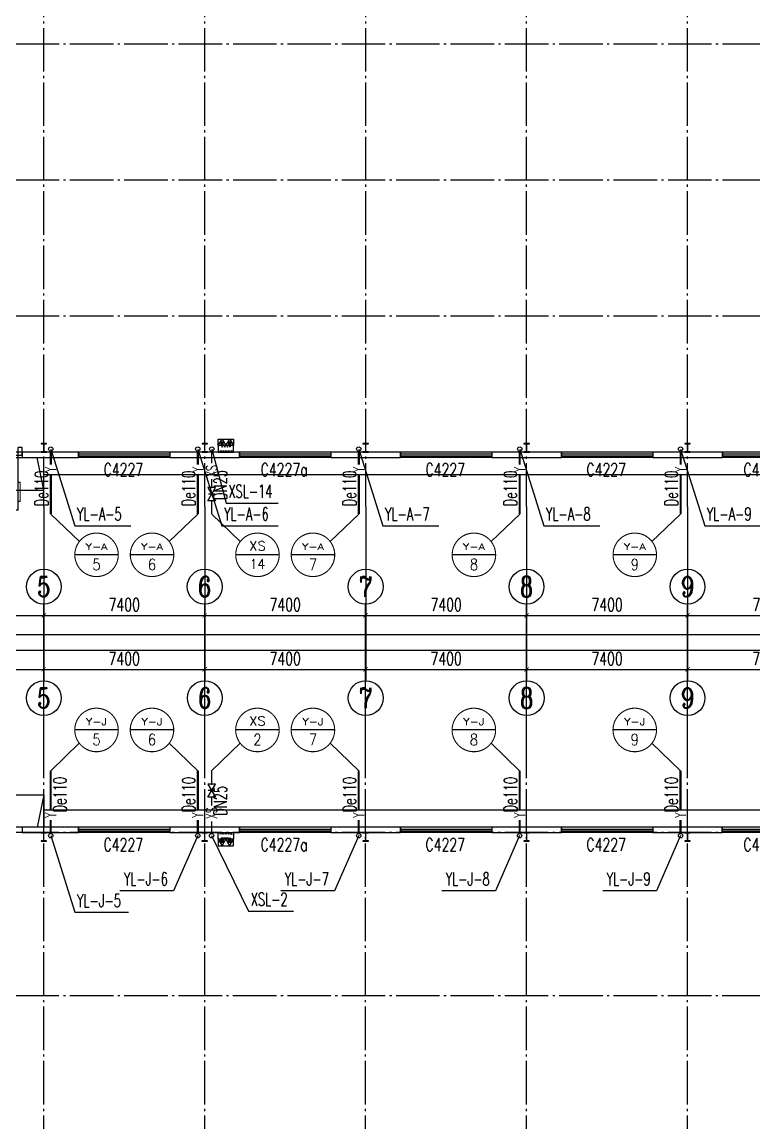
# Model space of a CAD drawing. Header units: millimetres. Extents: x 418304 to 847498, y 48187 to 111456.
# Drawn here: x 421500.7 to 421534.4, y 54495.9 to 54546.5 of the extents above; entities that cross this region are included whole.
import ezdxf
from ezdxf.enums import TextEntityAlignment as Align

# ---------------------------------------------------------------- set-up
doc = ezdxf.new("R2010")
doc.units = ezdxf.units.MM
doc.header["$LTSCALE"] = 1000
doc.linetypes.add('DOTE', pattern=[2.42, 2, -0.2, 0.02, -0.2])
for name, color, linetype in [('AXIS', 3, 'Continuous'), ('AXIS_TEXT', 7, 'Continuous'), ('COLUMN', 2, 'Continuous'), ('DIM_消防', 3, 'Continuous'), ('DIM_雨水', 3, 'Continuous'), ('DOTE', 8, 'DOTE'), ('EQUIP_消防', 7, 'Continuous'), ('PIPE-消防', 1, 'Continuous'), ('PIPE-雨水', 4, 'Continuous'), ('TEXT_消防', 7, 'Continuous'), ('TEXT_雨水', 7, 'Continuous'), ('TWT_TEXT', 7, 'Continuous'), ('VALVE_消防', 7, 'Continuous'), ('VPIPE-消防', 1, 'Continuous'), ('VPIPE-雨水', 4, 'Continuous'), ('WALL-PARAPET', 6, 'Continuous'), ('WINDOW', 4, 'Continuous'), ('WINDOW_TEXT', 7, 'Continuous')]:
    doc.layers.add(name, color=color, linetype=linetype)
doc.styles.add('_TCH_AXIS', font='COMPLEX', dxfattribs={"bigfont": 'GBCBIG'})
doc.styles.add('_TCH_DIM_T3', font='SIMPLEX', dxfattribs={"width": 0.705882, "bigfont": 'GBCBIG'})
doc.styles.add('_TCH_WINDOW', font='SIMPLEX', dxfattribs={"height": 3.5, "bigfont": 'GBCBIG'})
doc.styles.add('_TWT_CIRCLE', font='COMPLEX', dxfattribs={"width": 1.1, "height": 3, "bigfont": 'HZTXT'})
doc.styles.add('_TWT_PIPEDN', font='SIMPLEX', dxfattribs={"width": 0.8, "height": 3, "bigfont": 'HZTXT'})
doc.styles.add('_TWT_PIPETEXT', font='SIMPLEX', dxfattribs={"width": 0.8, "height": 3.5, "bigfont": 'HZTXT'})
doc.styles.add('_TWT_SERIAL', font='COMPLEX', dxfattribs={"width": 0.8, "height": 3, "bigfont": 'HZTXT'})
doc.styles.add('COMPLEX', font='COMPLEX')
doc.dimstyles.new('_TCH_ARCH&&200', dxfattribs={"dimtxt": 595, "dimasz": 200, "dimexe": 500, "dimexo": 600, "dimgap": 200, "dimtad": 1, "dimdec": 0, "dimzin": 0, "dimdsep": 46, "dimtxsty": '_TCH_DIM_T3', "dimblk": 'ARCHTICK', "dimcen": 0.09, "dimclrt": 7, "dimazin": 2, "dimtfac": 1, "dimtdec": 0, "dimtix": 1, "dimtmove": 2, "dimatfit": 3, "dimfxl": 0, "dimtolj": 1, "dimtzin": 0, "dimarcsym": 0})

# ---------------------------------------------------------------- blocks, each defined once
blk = doc.blocks.new('A$C797E1D2B')
at = {"layer": 'COLUMN'}
h = blk.add_hatch(color=256, dxfattribs=at)
h.paths.add_polyline_path([(125, 400), (250, 400), (250, 388), (130, 388), (130, 200), (125, 200)])
h.paths.add_polyline_path([(0, 400), (125, 400), (125, 200), (120, 200), (120, 388), (0, 388)])
h.paths.add_polyline_path([(0, 12), (120, 12), (120, 200), (125, 200), (125, 0), (0, 0)])
h.paths.add_polyline_path([(125, 200), (130, 200), (130, 12), (250, 12), (250, 0), (125, 0)])
blk.add_lwpolyline([(250, 0), (250, 12), (130, 12), (130, 388), (250, 388), (250, 400), (0, 400), (0, 388), (120, 388), (120, 12), (0, 12), (0, 0)], close=True, dxfattribs=at)
blk = doc.blocks.new('消防软管卷盘')
blk.add_lwpolyline([(4963954, 151899), (4963954, 150312), (4964641, 150312), (4964641, 151899)], close=True)
for points, const_width in [([(4964134, 151704), (4964482, 151704)], 1), ([(4964134, 151566), (4964482, 151566)], 1), ([(4964134, 151428), (4964482, 151428)], 1), ([(4964134, 151290), (4964482, 151290)], 1), ([(4964134, 151152), (4964482, 151152)], 1), ([(4964134, 151014), (4964482, 151014)], 0.1), ([(4964134, 150876), (4964482, 150876)], 1), ([(4964134, 150738), (4964482, 150738)], 1), ([(4964150, 150600), (4964499, 150600)], 1), ([(4964150, 150462), (4964499, 150462)], 1)]:
    blk.add_lwpolyline(points, dxfattribs=dict(const_width=const_width))
for centre, start, end in [((4964134, 151636), 90, 270), ((4964482, 151498), 270, 90), ((4964134, 151360), 90, 270), ((4964134, 151084), 90, 270), ((4964134, 150808), 90, 270), ((4964150, 150532), 90, 270), ((4964482, 151222), 270, 90), ((4964482, 150946), 270, 90), ((4964499, 150670), 270, 90)]:
    blk.add_arc(centre, 69, start, end)
blk = doc.blocks.new('$TwtSys$00000546')
h = blk.add_hatch()
h.set_pattern_fill('ANSI31', color=256, scale=200, style=0)
h.set_pattern_definition([(45, (-38543.802, -6670.83), (-17.67767, 17.67767), [])])
h.paths.add_polyline_path([(-65, 174), (65, 174), (65, 44), (-65, 44)])
for points in [[(0, 344), (-198, 0), (198, 0)], [(-65, 174), (65, 174), (65, 44), (-65, 44)]]:
    blk.add_lwpolyline(points, close=True)
blk = doc.blocks.new('92623')
blk.add_lwpolyline([(8910066, 83014), (8909273, 83014), (8909273, 82670), (8910066, 82670)], close=True)
at = {"xscale": -0.5, "yscale": 0.5, "zscale": 0.5, "rotation": 89.99999999998747}
blk.add_blockref('消防软管卷盘', (8985223, 2565334), dxfattribs=at)
at = {"layer": 'EQUIP_消防', "color": 8, "rotation": 180}
for p in [(8909471, 83014), (8909868, 83014)]:
    blk.add_blockref('$TwtSys$00000546', p, dxfattribs=at)
blk = doc.blocks.new('$TCHSYS$WIN2D')
for p, q in [((-0.5, 0.5), (0.5, 0.5)), ((-0.5, 0.5), (-0.5, -0.5)), ((0.5, 0.5), (0.5, -0.5)), ((0.5, 0.167), (-0.5, 0.167)), ((0.5, -0.167), (-0.5, -0.167)), ((-0.5, -0.5), (0.5, -0.5))]:
    blk.add_line(p, q)
blk = doc.blocks.new('_AXISO')
blk.add_circle((0, 0), 0.5)
at = {"layer": 'AXIS_TEXT', "style": 'COMPLEX', "width": 1.041667}
blk.add_attdef('A', text='', height=0.56, dxfattribs=at).set_placement((-0.25, -0.28), (0.25, -0.28), align=Align.FIT)
blk = doc.blocks.new('_ArchTick')
at = {"color": 0, "linetype": 'ByBlock', "const_width": 0.15}
blk.add_lwpolyline([(-0.5, -0.5), (0.5, 0.5)], dxfattribs=at)
blk = doc.blocks.new('*D143')
at = {"layer": 'AXIS', "color": 0, "lineweight": -2}
for p, q in [((436704, 134805), (436704, 141305)), ((599984, 134805), (599984, 141305)), ((436704, 140805), (599984, 140805))]:
    blk.add_line(p, q, dxfattribs=at)
at = {"layer": 'Defpoints', "color": 0}
for p in [(599984, 140805), (436704, 134205), (599984, 134205)]:
    blk.add_point(p, dxfattribs=at)
at = {"layer": 'AXIS', "color": 0, "lineweight": -2, "xscale": 200, "yscale": 200, "zscale": 200, "rotation": 180}
blk.add_blockref('_ArchTick', (436704, 140805), dxfattribs=at)
at = {"layer": 'AXIS', "color": 0, "lineweight": -2, "xscale": 200, "yscale": 200, "zscale": 200}
blk.add_blockref('_ArchTick', (599984, 140805), dxfattribs=at)
at = {"layer": 'AXIS', "color": 7, "insert": (518344, 141303), "char_height": 595, "attachment_point": 5, "style": '_TCH_DIM_T3'}
blk.add_mtext('\\A1;163280', dxfattribs=at)
blk = doc.blocks.new('*D148')
at = {"layer": 'AXIS', "color": 0, "lineweight": -2}
for p, q in [((459144, 134805), (459144, 139705)), ((466544, 134805), (466544, 139705)), ((459144, 139205), (466544, 139205))]:
    blk.add_line(p, q, dxfattribs=at)
at = {"layer": 'Defpoints', "color": 0}
for p in [(466544, 139205), (459144, 134205), (466544, 134205)]:
    blk.add_point(p, dxfattribs=at)
at = {"layer": 'AXIS', "color": 0, "lineweight": -2, "xscale": 200, "yscale": 200, "zscale": 200, "rotation": 180}
blk.add_blockref('_ArchTick', (459144, 139205), dxfattribs=at)
at = {"layer": 'AXIS', "color": 0, "lineweight": -2, "xscale": 200, "yscale": 200, "zscale": 200}
blk.add_blockref('_ArchTick', (466544, 139205), dxfattribs=at)
at = {"layer": 'AXIS', "color": 7, "insert": (462844, 139703), "char_height": 595, "attachment_point": 5, "style": '_TCH_DIM_T3'}
blk.add_mtext('\\A1;7400', dxfattribs=at)
blk = doc.blocks.new('*D149')
at = {"layer": 'AXIS', "color": 0, "lineweight": -2}
for p, q in [((466544, 134805), (466544, 139705)), ((473944, 134805), (473944, 139705)), ((466544, 139205), (473944, 139205))]:
    blk.add_line(p, q, dxfattribs=at)
at = {"layer": 'Defpoints', "color": 0}
for p in [(473944, 139205), (466544, 134205), (473944, 134205)]:
    blk.add_point(p, dxfattribs=at)
at = {"layer": 'AXIS', "color": 0, "lineweight": -2, "xscale": 200, "yscale": 200, "zscale": 200, "rotation": 180}
blk.add_blockref('_ArchTick', (466544, 139205), dxfattribs=at)
at = {"layer": 'AXIS', "color": 0, "lineweight": -2, "xscale": 200, "yscale": 200, "zscale": 200}
blk.add_blockref('_ArchTick', (473944, 139205), dxfattribs=at)
at = {"layer": 'AXIS', "color": 7, "insert": (470244, 139703), "char_height": 595, "attachment_point": 5, "style": '_TCH_DIM_T3'}
blk.add_mtext('\\A1;7400', dxfattribs=at)
blk = doc.blocks.new('*D150')
at = {"layer": 'AXIS', "color": 0, "lineweight": -2}
for p, q in [((473944, 134805), (473944, 139705)), ((481344, 134805), (481344, 139705)), ((473944, 139205), (481344, 139205))]:
    blk.add_line(p, q, dxfattribs=at)
at = {"layer": 'Defpoints', "color": 0}
for p in [(481344, 139205), (473944, 134205), (481344, 134205)]:
    blk.add_point(p, dxfattribs=at)
at = {"layer": 'AXIS', "color": 0, "lineweight": -2, "xscale": 200, "yscale": 200, "zscale": 200, "rotation": 180}
blk.add_blockref('_ArchTick', (473944, 139205), dxfattribs=at)
at = {"layer": 'AXIS', "color": 0, "lineweight": -2, "xscale": 200, "yscale": 200, "zscale": 200}
blk.add_blockref('_ArchTick', (481344, 139205), dxfattribs=at)
at = {"layer": 'AXIS', "color": 7, "insert": (477644, 139703), "char_height": 595, "attachment_point": 5, "style": '_TCH_DIM_T3'}
blk.add_mtext('\\A1;7400', dxfattribs=at)
blk = doc.blocks.new('*D151')
at = {"layer": 'AXIS', "color": 0, "lineweight": -2}
for p, q in [((481344, 134805), (481344, 139705)), ((488744, 134805), (488744, 139705)), ((481344, 139205), (488744, 139205))]:
    blk.add_line(p, q, dxfattribs=at)
at = {"layer": 'Defpoints', "color": 0}
for p in [(488744, 139205), (481344, 134205), (488744, 134205)]:
    blk.add_point(p, dxfattribs=at)
at = {"layer": 'AXIS', "color": 0, "lineweight": -2, "xscale": 200, "yscale": 200, "zscale": 200, "rotation": 180}
blk.add_blockref('_ArchTick', (481344, 139205), dxfattribs=at)
at = {"layer": 'AXIS', "color": 0, "lineweight": -2, "xscale": 200, "yscale": 200, "zscale": 200}
blk.add_blockref('_ArchTick', (488744, 139205), dxfattribs=at)
at = {"layer": 'AXIS', "color": 7, "insert": (485044, 139703), "char_height": 595, "attachment_point": 5, "style": '_TCH_DIM_T3'}
blk.add_mtext('\\A1;7400', dxfattribs=at)
blk = doc.blocks.new('*D152')
at = {"layer": 'AXIS', "color": 0, "lineweight": -2}
for p, q in [((488744, 134805), (488744, 139705)), ((496144, 134805), (496144, 139705)), ((488744, 139205), (496144, 139205))]:
    blk.add_line(p, q, dxfattribs=at)
at = {"layer": 'Defpoints', "color": 0}
for p in [(496144, 139205), (488744, 134205), (496144, 134205)]:
    blk.add_point(p, dxfattribs=at)
at = {"layer": 'AXIS', "color": 0, "lineweight": -2, "xscale": 200, "yscale": 200, "zscale": 200, "rotation": 180}
blk.add_blockref('_ArchTick', (488744, 139205), dxfattribs=at)
at = {"layer": 'AXIS', "color": 0, "lineweight": -2, "xscale": 200, "yscale": 200, "zscale": 200}
blk.add_blockref('_ArchTick', (496144, 139205), dxfattribs=at)
at = {"layer": 'AXIS', "color": 7, "insert": (492444, 139703), "char_height": 595, "attachment_point": 5, "style": '_TCH_DIM_T3'}
blk.add_mtext('\\A1;7400', dxfattribs=at)
blk = doc.blocks.new('*D153')
at = {"layer": 'AXIS', "color": 0, "lineweight": -2}
for p, q in [((496144, 134805), (496144, 139705)), ((503544, 134805), (503544, 139705)), ((496144, 139205), (503544, 139205))]:
    blk.add_line(p, q, dxfattribs=at)
at = {"layer": 'Defpoints', "color": 0}
for p in [(503544, 139205), (496144, 134205), (503544, 134205)]:
    blk.add_point(p, dxfattribs=at)
at = {"layer": 'AXIS', "color": 0, "lineweight": -2, "xscale": 200, "yscale": 200, "zscale": 200, "rotation": 180}
blk.add_blockref('_ArchTick', (496144, 139205), dxfattribs=at)
at = {"layer": 'AXIS', "color": 0, "lineweight": -2, "xscale": 200, "yscale": 200, "zscale": 200}
blk.add_blockref('_ArchTick', (503544, 139205), dxfattribs=at)
at = {"layer": 'AXIS', "color": 7, "insert": (499844, 139703), "char_height": 595, "attachment_point": 5, "style": '_TCH_DIM_T3'}
blk.add_mtext('\\A1;7400', dxfattribs=at)
blk = doc.blocks.new('$VALVE$00000296')
for points in [[(-125, 72), (-125, -72), (125, 72), (125, -72), (-125, 72)], [(0, 60), (0, -64)]]:
    blk.add_lwpolyline(points)
for p in [(-125, 0), (125, 0)]:
    blk.add_point(p)
blk = doc.blocks.new('*D181')
at = {"layer": 'AXIS', "color": 0, "lineweight": -2}
for p, q in [((487606, 74527), (487606, 68027)), ((650886, 74527), (650886, 68027)), ((487606, 68527), (650886, 68527))]:
    blk.add_line(p, q, dxfattribs=at)
at = {"layer": 'Defpoints', "color": 0}
for p in [(487606, 75127), (650886, 75127), (650886, 68527)]:
    blk.add_point(p, dxfattribs=at)
at = {"layer": 'AXIS', "color": 0, "lineweight": -2, "xscale": 200, "yscale": 200, "zscale": 200, "rotation": 180}
blk.add_blockref('_ArchTick', (487606, 68527), dxfattribs=at)
at = {"layer": 'AXIS', "color": 0, "lineweight": -2, "xscale": 200, "yscale": 200, "zscale": 200}
blk.add_blockref('_ArchTick', (650886, 68527), dxfattribs=at)
at = {"layer": 'AXIS', "color": 7, "insert": (569246, 69024), "char_height": 595, "attachment_point": 5, "style": '_TCH_DIM_T3'}
blk.add_mtext('\\A1;163280', dxfattribs=at)
blk = doc.blocks.new('*D188')
at = {"layer": 'AXIS', "color": 0, "lineweight": -2}
for p, q in [((510046, 74527), (510046, 69627)), ((517446, 74527), (517446, 69627)), ((510046, 70127), (517446, 70127))]:
    blk.add_line(p, q, dxfattribs=at)
at = {"layer": 'Defpoints', "color": 0}
for p in [(510046, 75127), (517446, 75127), (517446, 70127)]:
    blk.add_point(p, dxfattribs=at)
at = {"layer": 'AXIS', "color": 0, "lineweight": -2, "xscale": 200, "yscale": 200, "zscale": 200, "rotation": 180}
blk.add_blockref('_ArchTick', (510046, 70127), dxfattribs=at)
at = {"layer": 'AXIS', "color": 0, "lineweight": -2, "xscale": 200, "yscale": 200, "zscale": 200}
blk.add_blockref('_ArchTick', (517446, 70127), dxfattribs=at)
at = {"layer": 'AXIS', "color": 7, "insert": (513746, 70624), "char_height": 595, "attachment_point": 5, "style": '_TCH_DIM_T3'}
blk.add_mtext('\\A1;7400', dxfattribs=at)
blk = doc.blocks.new('*D189')
at = {"layer": 'AXIS', "color": 0, "lineweight": -2}
for p, q in [((517446, 74527), (517446, 69627)), ((524846, 74527), (524846, 69627)), ((517446, 70127), (524846, 70127))]:
    blk.add_line(p, q, dxfattribs=at)
at = {"layer": 'Defpoints', "color": 0}
for p in [(517446, 75127), (524846, 75127), (524846, 70127)]:
    blk.add_point(p, dxfattribs=at)
at = {"layer": 'AXIS', "color": 0, "lineweight": -2, "xscale": 200, "yscale": 200, "zscale": 200, "rotation": 180}
blk.add_blockref('_ArchTick', (517446, 70127), dxfattribs=at)
at = {"layer": 'AXIS', "color": 0, "lineweight": -2, "xscale": 200, "yscale": 200, "zscale": 200}
blk.add_blockref('_ArchTick', (524846, 70127), dxfattribs=at)
at = {"layer": 'AXIS', "color": 7, "insert": (521146, 70624), "char_height": 595, "attachment_point": 5, "style": '_TCH_DIM_T3'}
blk.add_mtext('\\A1;7400', dxfattribs=at)
blk = doc.blocks.new('*D190')
at = {"layer": 'AXIS', "color": 0, "lineweight": -2}
for p, q in [((524846, 74527), (524846, 69627)), ((532246, 74527), (532246, 69627)), ((524846, 70127), (532246, 70127))]:
    blk.add_line(p, q, dxfattribs=at)
at = {"layer": 'Defpoints', "color": 0}
for p in [(524846, 75127), (532246, 75127), (532246, 70127)]:
    blk.add_point(p, dxfattribs=at)
at = {"layer": 'AXIS', "color": 0, "lineweight": -2, "xscale": 200, "yscale": 200, "zscale": 200, "rotation": 180}
blk.add_blockref('_ArchTick', (524846, 70127), dxfattribs=at)
at = {"layer": 'AXIS', "color": 0, "lineweight": -2, "xscale": 200, "yscale": 200, "zscale": 200}
blk.add_blockref('_ArchTick', (532246, 70127), dxfattribs=at)
at = {"layer": 'AXIS', "color": 7, "insert": (528546, 70624), "char_height": 595, "attachment_point": 5, "style": '_TCH_DIM_T3'}
blk.add_mtext('\\A1;7400', dxfattribs=at)
blk = doc.blocks.new('*D191')
at = {"layer": 'AXIS', "color": 0, "lineweight": -2}
for p, q in [((532246, 74527), (532246, 69627)), ((539646, 74527), (539646, 69627)), ((532246, 70127), (539646, 70127))]:
    blk.add_line(p, q, dxfattribs=at)
at = {"layer": 'Defpoints', "color": 0}
for p in [(532246, 75127), (539646, 75127), (539646, 70127)]:
    blk.add_point(p, dxfattribs=at)
at = {"layer": 'AXIS', "color": 0, "lineweight": -2, "xscale": 200, "yscale": 200, "zscale": 200, "rotation": 180}
blk.add_blockref('_ArchTick', (532246, 70127), dxfattribs=at)
at = {"layer": 'AXIS', "color": 0, "lineweight": -2, "xscale": 200, "yscale": 200, "zscale": 200}
blk.add_blockref('_ArchTick', (539646, 70127), dxfattribs=at)
at = {"layer": 'AXIS', "color": 7, "insert": (535946, 70624), "char_height": 595, "attachment_point": 5, "style": '_TCH_DIM_T3'}
blk.add_mtext('\\A1;7400', dxfattribs=at)
blk = doc.blocks.new('*D192')
at = {"layer": 'AXIS', "color": 0, "lineweight": -2}
for p, q in [((539646, 74527), (539646, 69627)), ((547046, 74527), (547046, 69627)), ((539646, 70127), (547046, 70127))]:
    blk.add_line(p, q, dxfattribs=at)
at = {"layer": 'Defpoints', "color": 0}
for p in [(539646, 75127), (547046, 75127), (547046, 70127)]:
    blk.add_point(p, dxfattribs=at)
at = {"layer": 'AXIS', "color": 0, "lineweight": -2, "xscale": 200, "yscale": 200, "zscale": 200, "rotation": 180}
blk.add_blockref('_ArchTick', (539646, 70127), dxfattribs=at)
at = {"layer": 'AXIS', "color": 0, "lineweight": -2, "xscale": 200, "yscale": 200, "zscale": 200}
blk.add_blockref('_ArchTick', (547046, 70127), dxfattribs=at)
at = {"layer": 'AXIS', "color": 7, "insert": (543346, 70624), "char_height": 595, "attachment_point": 5, "style": '_TCH_DIM_T3'}
blk.add_mtext('\\A1;7400', dxfattribs=at)
blk = doc.blocks.new('*D193')
at = {"layer": 'AXIS', "color": 0, "lineweight": -2}
for p, q in [((547046, 74527), (547046, 69627)), ((554446, 74527), (554446, 69627)), ((547046, 70127), (554446, 70127))]:
    blk.add_line(p, q, dxfattribs=at)
at = {"layer": 'Defpoints', "color": 0}
for p in [(547046, 75127), (554446, 75127), (554446, 70127)]:
    blk.add_point(p, dxfattribs=at)
at = {"layer": 'AXIS', "color": 0, "lineweight": -2, "xscale": 200, "yscale": 200, "zscale": 200, "rotation": 180}
blk.add_blockref('_ArchTick', (547046, 70127), dxfattribs=at)
at = {"layer": 'AXIS', "color": 0, "lineweight": -2, "xscale": 200, "yscale": 200, "zscale": 200}
blk.add_blockref('_ArchTick', (554446, 70127), dxfattribs=at)
at = {"layer": 'AXIS', "color": 7, "insert": (550746, 70624), "char_height": 595, "attachment_point": 5, "style": '_TCH_DIM_T3'}
blk.add_mtext('\\A1;7400', dxfattribs=at)
blk = doc.blocks.new('$DorLib2D$00000011')
for p, q in [((-0.4667, 0.4709), (-0.4667, -0.0625)), ((-0.4667, 0.4709), (-0.4333, 0.4709)), ((-0.4333, 0.4709), (-0.4333, 0.0042)), ((0.4333, 0.4709), (0.4333, 0.0042)), ((0.4667, 0.4709), (0.4333, 0.4709)), ((0.4667, 0.4709), (0.4667, -0.0625)), ((-0.4833, 0.3962), (-0.4667, 0.3962)), ((-0.4167, 0.3962), (-0.4333, 0.3962)), ((0.4167, 0.3962), (0.4333, 0.3962)), ((0.4833, 0.3962), (0.4667, 0.3962)), ((-0.4833, 0.2346), (-0.4667, 0.2346)), ((-0.4167, 0.2346), (-0.4333, 0.2346)), ((0.4167, 0.2346), (0.4333, 0.2346)), ((0.4833, 0.2346), (0.4667, 0.2346)), ((-0.5, 0.0042), (-0.4333, 0.0042)), ((-0.5, 0.0042), (-0.5, -0.0625)), ((0.5, 0.0042), (0.4333, 0.0042)), ((0.5, 0.0042), (0.5, -0.0625)), ((-0.5, -0.0625), (-0.4667, -0.0625)), ((0.5, -0.0625), (0.4667, -0.0625))]:
    blk.add_line(p, q)
at = {"lineweight": 13}
for p, q in [((-0.4833, 0.3962), (-0.4833, 0.2346)), ((-0.4167, 0.3962), (-0.4167, 0.2346)), ((0.4167, 0.3962), (0.4167, 0.2346)), ((0.4833, 0.3962), (0.4833, 0.2346))]:
    blk.add_line(p, q, dxfattribs=at)
for centre, start, end in [((-0.4667, 0.0042), 0, 85.90396), ((0.4667, 0.0042), 94.09604, 180)]:
    blk.add_arc(centre, 0.4667, start, end, dxfattribs=at)
blk = doc.blocks.new('242355')
at = {"color": 8, "ltscale": 0.5}
blk.add_line((466543.6, 133445.3), (466243.6, 131945.3), dxfattribs=at)
for points in [[(459143.6, 131945.3), (459143.6, 133445.3), (466543.6, 133445.3), (466543.6, 131945.3)], [(466543.6, 132745.3), (510943.6, 132745.3)]]:
    blk.add_lwpolyline(points, dxfattribs=at)
at = {"layer": 'AXIS'}
for p, q in [((466543.6, 134205.3), (466543.6, 142205.3)), ((473943.6, 134205.3), (473943.6, 142205.3)), ((481343.6, 134205.3), (481343.6, 142205.3)), ((488743.6, 134205.3), (488743.6, 142205.3)), ((496143.6, 134205.3), (496143.6, 142205.3))]:
    blk.add_line(p, q, dxfattribs=at)
at = {"layer": 'DIM_消防'}
for p, q in [((469967.8, 136420), (467967.8, 136420)), ((472519.3, 136420), (470519.3, 136420)), ((477367.8, 136420), (475367.8, 136420)), ((479919.3, 136420), (477919.3, 136420)), ((487319.3, 136420), (485319.3, 136420)), ((494717.7, 136420), (492717.7, 136420)), ((466863.1, 134546.5), (468178.8, 135805.7)), ((473624.1, 134546.5), (472308.3, 135805.7)), ((474263.1, 134546.5), (475578.8, 135805.7)), ((481024.1, 134546.5), (479708.3, 135805.7)), ((488424.1, 134546.5), (487108.3, 135805.7)), ((495822.4, 134546.5), (494506.7, 135805.7)), ((474263.1, 131561.3), (475951.1, 128095.5, 3000)), ((475951.1, 128095.5, 3000), (478033, 128095.5, 3000))]:
    blk.add_line(p, q, dxfattribs=at)
at = {"layer": 'DIM_消防', "const_width": 50}
for points in [[(469967.8, 136420, 1), (467967.8, 136420, 1)], [(472519.3, 136420, 1), (470519.3, 136420, 1)], [(477367.8, 136420, 1), (475367.8, 136420, 1)], [(479919.3, 136420, 1), (477919.3, 136420, 1)], [(487319.3, 136420, 1), (485319.3, 136420, 1)], [(494717.7, 136420, 1), (492717.7, 136420, 1)]]:
    blk.add_lwpolyline(points, format="xyb", close=True, dxfattribs=at)
at = {"layer": 'DIM_雨水'}
for p, q in [((466863.1, 131561.3), (467973.2, 128039.1)), ((473624.1, 131561.3), (472514, 129032.9)), ((481024.1, 131561.3), (479914, 129032.9)), ((488424.1, 131561.3), (487314, 129032.9)), ((495822.4, 131561.3), (494712.3, 129032.9)), ((472514, 129032.9), (470043.7, 129032.9)), ((479914, 129032.9), (477443.7, 129032.9)), ((487314, 129032.9), (484843.7, 129032.9)), ((494712.3, 129032.9), (492242, 129032.9)), ((467973.2, 128039.1), (470443.5, 128039.1))]:
    blk.add_line(p, q, dxfattribs=at)
at = {"layer": 'DOTE'}
for p, q in [((466543.6, 69205.3), (466543.6, 134205.3)), ((473943.6, 69205.3), (473943.6, 134205.3)), ((481343.6, 69205.3), (481343.6, 134205.3)), ((488743.6, 69205.3), (488743.6, 134205.3)), ((496143.6, 69205.3), (496143.6, 134205.3)), ((602243.6, 131705.3), (434443.6, 131705.3)), ((602243.6, 124205.3), (434443.6, 124205.3))]:
    blk.add_line(p, q, dxfattribs=at)
at = {"layer": 'PIPE-消防', "linetype": 'Continuous', "const_width": 70}
for points in [[(474263.1, 133933.2), (474263.1, 134546.5)], [(474263.1, 132938.4), (474263.1, 133333.2)], [(474263.1, 131661.3), (474263.1, 132220.3)]]:
    blk.add_lwpolyline(points, dxfattribs=at)
at = {"layer": 'PIPE-雨水', "linetype": 'Continuous', "const_width": 100}
for points in [[(466863.1, 132725.4), (466863.1, 134546.5)], [(473624.1, 132725.4), (473624.1, 134546.5)], [(481024.1, 132725.4), (481024.1, 134546.5)], [(488424.1, 132725.4), (488424.1, 134546.5)], [(495822.4, 132725.4), (495822.4, 134546.5)], [(466863.1, 131661.3), (466863.1, 132281.6)], [(473624.1, 131661.3), (473624.1, 132281.6)], [(481024.1, 131661.3), (481024.1, 132281.6)], [(488424.1, 131661.3), (488424.1, 132281.6)], [(495822.4, 131661.3), (495822.4, 132281.6)]]:
    blk.add_lwpolyline(points, dxfattribs=at)
at = {"layer": 'VPIPE-消防', "linetype": 'Continuous'}
blk.add_circle((474263.1, 131561.3), 100, dxfattribs=at)
at = {"layer": 'VPIPE-雨水', "linetype": 'Continuous'}
for centre in [(466863.1, 131561.3), (473624.1, 131561.3), (481024.1, 131561.3), (488424.1, 131561.3), (495822.4, 131561.3)]:
    blk.add_circle(centre, 100, dxfattribs=at)
at = {"layer": 'WALL-PARAPET'}
for p, q in [((468143.6, 131945.3), (465543.6, 131945.3)), ((465543.6, 131945.3), (465543.6, 131705.3)), ((465543.6, 131705.3), (468143.6, 131705.3)), ((468143.6, 131705.3), (468143.6, 131945.3)), ((475543.6, 131945.3), (472343.6, 131945.3)), ((472343.6, 131945.3), (472343.6, 131705.3)), ((472343.6, 131705.3), (475543.6, 131705.3)), ((475543.6, 131705.3), (475543.6, 131945.3)), ((482943.6, 131945.3), (479743.6, 131945.3)), ((479743.6, 131945.3), (479743.6, 131705.3)), ((479743.6, 131705.3), (482943.6, 131705.3)), ((482943.6, 131705.3), (482943.6, 131945.3)), ((490343.6, 131945.3), (487143.6, 131945.3)), ((487143.6, 131945.3), (487143.6, 131705.3)), ((487143.6, 131705.3), (490343.6, 131705.3)), ((490343.6, 131705.3), (490343.6, 131945.3)), ((497743.6, 131945.3), (494543.6, 131945.3)), ((494543.6, 131945.3), (494543.6, 131705.3)), ((494543.6, 131705.3), (497743.6, 131705.3)), ((497743.6, 131705.3), (497743.6, 131945.3))]:
    blk.add_line(p, q, dxfattribs=at)
at = {"layer": 'WINDOW'}
blk.add_line((465543.6, 131945.3), (460143.6, 131945.3), dxfattribs=at)
at = {"rotation": 180}
for p in [(466668.6, 131705.3), (474068.6, 131705.3), (481468.6, 131705.3), (488868.6, 131705.3), (496268.6, 131705.3)]:
    blk.add_blockref('A$C797E1D2B', p, dxfattribs=at)
at = {"xscale": 0.882, "yscale": 0.882, "zscale": 0.882}
blk.add_blockref('92623', (-7383413.7, 58184.3), dxfattribs=at)
at = {"layer": 'AXIS'}
ref = blk.add_blockref('_AXISO', (466543.6, 143005.3), dxfattribs=dict(at, xscale=1600, yscale=1600, zscale=1600))
ref.add_attrib('A', '5', dxfattribs={"layer": 'AXIS_TEXT', "height": 931.9, "style": '_TCH_AXIS'}).set_placement((466232.9, 142539.4), (466854.2, 142539.4), align=Align.FIT)
ref = blk.add_blockref('_AXISO', (473943.6, 143005.3), dxfattribs=dict(at, xscale=1600, yscale=1600, zscale=1600))
ref.add_attrib('A', '6', dxfattribs={"layer": 'AXIS_TEXT', "height": 931.9, "style": '_TCH_AXIS'}).set_placement((473632.9, 142539.4), (474254.2, 142539.4), align=Align.FIT)
ref = blk.add_blockref('_AXISO', (481343.6, 143005.3), dxfattribs=dict(at, xscale=1600, yscale=1600, zscale=1600))
ref.add_attrib('A', '7', dxfattribs={"layer": 'AXIS_TEXT', "height": 931.9, "style": '_TCH_AXIS'}).set_placement((481032.9, 142539.4), (481654.2, 142539.4), align=Align.FIT)
ref = blk.add_blockref('_AXISO', (488743.6, 143005.3), dxfattribs=dict(at, xscale=1600, yscale=1600, zscale=1600))
ref.add_attrib('A', '8', dxfattribs={"layer": 'AXIS_TEXT', "height": 931.9, "style": '_TCH_AXIS'}).set_placement((488432.9, 142539.4), (489054.2, 142539.4), align=Align.FIT)
ref = blk.add_blockref('_AXISO', (496143.6, 143005.3), dxfattribs=dict(at, xscale=1600, yscale=1600, zscale=1600))
ref.add_attrib('A', '9', dxfattribs={"layer": 'AXIS_TEXT', "height": 931.9, "style": '_TCH_AXIS'}).set_placement((495832.9, 142539.4), (496454.2, 142539.4), align=Align.FIT)
at = {"layer": 'VALVE_消防', "xscale": -2.4, "yscale": -2.4, "zscale": 2.4, "rotation": 90}
blk.add_blockref('$VALVE$00000296', (474263.1, 133633.2), dxfattribs=at)
at = {"layer": 'WINDOW'}
ref = blk.add_blockref('$TCHSYS$WIN2D', (470243.6, 131825.3), dxfattribs=dict(at, xscale=4200, yscale=-240, zscale=4200, rotation=180))
ref.add_attrib('A', 'C4227', (469293.6, 130848), dxfattribs={"layer": 'WINDOW_TEXT', "height": 595, "style": '_TCH_WINDOW', "width": 0.705882})
ref = blk.add_blockref('$TCHSYS$WIN2D', (477643.6, 131825.3), dxfattribs=dict(at, xscale=4200, yscale=-240, zscale=4200, rotation=180))
ref.add_attrib('A', 'C4227a', (476513.6, 130848), dxfattribs={"layer": 'WINDOW_TEXT', "height": 595, "style": '_TCH_WINDOW', "width": 0.705882})
ref = blk.add_blockref('$TCHSYS$WIN2D', (485043.6, 131825.3), dxfattribs=dict(at, xscale=4200, yscale=-240, zscale=4200, rotation=180))
ref.add_attrib('A', 'C4227', (484093.6, 130848), dxfattribs={"layer": 'WINDOW_TEXT', "height": 595, "style": '_TCH_WINDOW', "width": 0.705882})
ref = blk.add_blockref('$TCHSYS$WIN2D', (492443.6, 131825.3), dxfattribs=dict(at, xscale=4200, yscale=-240, zscale=4200, rotation=180))
ref.add_attrib('A', 'C4227', (491493.6, 130848), dxfattribs={"layer": 'WINDOW_TEXT', "height": 595, "style": '_TCH_WINDOW', "width": 0.705882})
ref = blk.add_blockref('$TCHSYS$WIN2D', (499843.6, 131825.3), dxfattribs=dict(at, xscale=4200, yscale=-240, zscale=4200, rotation=180))
ref.add_attrib('A', 'C4227a', (498713.6, 130848), dxfattribs={"layer": 'WINDOW_TEXT', "height": 595, "style": '_TCH_WINDOW', "width": 0.705882})
at = {"layer": 'DIM_消防', "color": 7, "style": '_TWT_CIRCLE'}
for s, height, p, p2 in [('Y-J', 319.91, (468481.9, 136641.7), (469453.8, 136641.7)), ('Y-J', 319.91, (471033.3, 136641.7), (472005.3, 136641.7)), ('XS', 423.95, (475990.3, 136620.9), (476745.4, 136620.9)), ('Y-J', 319.91, (478433.3, 136641.7), (479405.3, 136641.7)), ('Y-J', 319.91, (485833.3, 136641.7), (486805.3, 136641.7)), ('Y-J', 319.91, (493231.7, 136641.7), (494203.6, 136641.7)), ('5', 517.5, (468778.1, 135716.8), (469157.6, 135716.8)), ('6', 517.5, (471329.6, 135716.8), (471709, 135716.8)), ('2', 517.5, (476178.1, 135716.8), (476557.6, 135716.8)), ('7', 517.5, (478729.6, 135716.8), (479109, 135716.8)), ('8', 517.5, (486129.6, 135716.8), (486509, 135716.8)), ('9', 517.5, (493527.9, 135716.8), (493907.4, 135716.8))]:
    blk.add_text(s, height=height, dxfattribs=at).set_placement(p, p2, align=Align.FIT)
at = {"layer": 'TEXT_消防', "linetype": 'Continuous', "style": '_TWT_PIPEDN', "width": 0.64}
blk.add_text('DN25', height=600, rotation=90, dxfattribs=at).set_placement((474963.1, 132482.2))
at = {"layer": 'TEXT_消防', "style": '_TWT_PIPETEXT', "width": 0.64}
blk.add_text('XS', height=500, rotation=90, dxfattribs=at).set_placement((474513.1, 132320.3))
at = {"layer": 'TEXT_雨水', "linetype": 'Continuous', "style": '_TWT_PIPEDN', "width": 0.64}
for p in [(467584, 132632.4), (473503.1, 132632.4), (480903.1, 132632.4), (488303.1, 132632.4), (495701.5, 132632.4)]:
    blk.add_text('De110', height=600, rotation=90, dxfattribs=at).set_placement(p)
at = {"layer": 'TEXT_雨水', "style": '_TWT_PIPETEXT', "width": 0.64}
for p in [(467113.1, 132381.6), (473874.1, 132381.6), (481274.1, 132381.6), (488674.1, 132381.6), (496072.4, 132381.6)]:
    blk.add_text('Y', height=500, rotation=90, dxfattribs=at).set_placement(p)
at = {"layer": 'TWT_TEXT', "style": '_TWT_SERIAL', "width": 0.64}
for s, p in [('YL-J-6', (470223.7, 129272.9)), ('YL-J-7', (477623.7, 129272.9)), ('YL-J-8', (485023.7, 129272.9)), ('YL-J-9', (492422, 129272.9)), ('YL-J-5', (468069.2, 128279.1)), ('XSL-2', (476061, 128335.5, 3000))]:
    blk.add_text(s, height=600, dxfattribs=at).set_placement(p)
at = {"layer": 'AXIS'}
for p1, p2, distance, text, picture, middle in [((436703.6, 134205.3), (599983.6, 134205.3), 6600, '163280', '*D143', (518343.6, 141302.8)), ((459143.6, 134205.3), (466543.6, 134205.3), 5000, '7400', '*D148', (462843.6, 139702.8)), ((466543.6, 134205.3), (473943.6, 134205.3), 5000, '7400', '*D149', (470243.6, 139702.8)), ((473943.6, 134205.3), (481343.6, 134205.3), 5000, '7400', '*D150', (477643.6, 139702.8)), ((481343.6, 134205.3), (488743.6, 134205.3), 5000, '7400', '*D151', (485043.6, 139702.8)), ((488743.6, 134205.3), (496143.6, 134205.3), 5000, '7400', '*D152', (492443.6, 139702.8)), ((496143.6, 134205.3), (503543.6, 134205.3), 5000, '7400', '*D153', (499843.6, 139702.8))]:
    dim = blk.add_aligned_dim(p1=p1, p2=p2, distance=distance, text=text, dimstyle='_TCH_ARCH&&200', dxfattribs=at)
    dim.commit()
    dim.dimension.update_dxf_attribs({"geometry": picture, "text_midpoint": middle})
blk = doc.blocks.new('2436')
at = {"color": 8, "ltscale": 0.5}
blk.add_line((517446, 75886.8), (517146, 77386.8), dxfattribs=at)
for points in [[(510046, 77386.8), (510046, 75886.8), (517446, 75886.8), (517446, 77386.8)], [(561846, 76586.8), (517446, 76586.8)]]:
    blk.add_lwpolyline(points, dxfattribs=at)
at = {"layer": 'AXIS'}
for p, q in [((517446, 75126.8), (517446, 67126.8)), ((524846, 75126.8), (524846, 67126.8)), ((532246, 75126.8), (532246, 67126.8)), ((539646, 75126.8), (539646, 67126.8)), ((547046, 75126.8), (547046, 67126.8))]:
    blk.add_line(p, q, dxfattribs=at)
at = {"layer": 'DIM_消防'}
for p, q in [((525165.5, 77770.9), (525834.6, 75291.9, 3000)), ((525834.6, 75291.9, 3000), (528215.6, 75291.9, 3000)), ((517765.5, 74785.7), (519081.2, 73526.5)), ((524526.4, 74785.7), (523210.7, 73526.5)), ((525165.5, 74785.7), (526481.2, 73526.5)), ((531926.4, 74785.7), (530610.7, 73526.5)), ((539326.4, 74785.7), (538010.7, 73526.5)), ((546724.8, 74785.7), (545409.1, 73526.5)), ((520870.2, 72912.1), (518870.2, 72912.1)), ((523421.7, 72912.1), (521421.7, 72912.1)), ((528270.2, 72912.1), (526270.2, 72912.1)), ((530821.7, 72912.1), (528821.7, 72912.1)), ((538221.7, 72912.1), (536221.7, 72912.1)), ((545620.1, 72912.1), (543620.1, 72912.1))]:
    blk.add_line(p, q, dxfattribs=at)
at = {"layer": 'DIM_消防', "const_width": 50}
for points in [[(520870.2, 72912.1, 1), (518870.2, 72912.1, 1)], [(523421.7, 72912.1, 1), (521421.7, 72912.1, 1)], [(528270.2, 72912.1, 1), (526270.2, 72912.1, 1)], [(530821.7, 72912.1, 1), (528821.7, 72912.1, 1)], [(538221.7, 72912.1, 1), (536221.7, 72912.1, 1)], [(545620.1, 72912.1, 1), (543620.1, 72912.1, 1)]]:
    blk.add_lwpolyline(points, format="xyb", close=True, dxfattribs=at)
at = {"layer": 'DIM_雨水'}
for p, q in [((517765.5, 77770.9, 3000), (518875.6, 74248.7, 3000)), ((524526.4, 77770.9), (525636.5, 74248.7)), ((531926.4, 77770.9), (533036.5, 74248.7)), ((539326.4, 77770.9, 3000), (540436.5, 74248.7, 3000)), ((546724.8, 77770.9, 3000), (547834.9, 74248.7, 3000)), ((518875.6, 74248.7, 3000), (521453.6, 74248.7, 3000)), ((525636.5, 74248.7), (528214.6, 74248.7)), ((533036.5, 74248.7), (535614.6, 74248.7)), ((540436.5, 74248.7, 3000), (543014.6, 74248.7, 3000)), ((547834.9, 74248.7, 3000), (550412.9, 74248.7, 3000))]:
    blk.add_line(p, q, dxfattribs=at)
at = {"layer": 'DOTE'}
for p, q in [((517446, 75126.8), (517446, 130126.8)), ((524846, 75126.8), (524846, 130126.8)), ((532246, 75126.8), (532246, 130126.8)), ((539646, 75126.8), (539646, 130126.8)), ((547046, 75126.8), (547046, 130126.8)), ((653146, 96376.8), (485346, 96376.8)), ((653146, 90126.8), (485346, 90126.8)), ((653146, 83876.8), (485346, 83876.8)), ((653146, 77626.8), (485346, 77626.8))]:
    blk.add_line(p, q, dxfattribs=at)
at = {"layer": 'PIPE-消防', "linetype": 'Continuous', "const_width": 70}
for points in [[(525165.5, 77670.9), (525165.5, 77111.8)], [(525165.5, 76393.8), (525165.5, 75999)], [(525165.5, 75399), (525165.5, 74785.7)]]:
    blk.add_lwpolyline(points, dxfattribs=at)
at = {"layer": 'PIPE-雨水', "linetype": 'Continuous', "const_width": 100}
for points in [[(517765.5, 77670.9), (517765.5, 77050.5)], [(524526.4, 77670.9), (524526.4, 77050.5)], [(531926.4, 77670.9), (531926.4, 77050.5)], [(539326.4, 77670.9), (539326.4, 77050.5)], [(546724.8, 77670.9), (546724.8, 77050.5)], [(517765.5, 76606.7), (517765.5, 74785.7)], [(524526.4, 76606.7), (524526.4, 74785.7)], [(531926.4, 76606.7), (531926.4, 74785.7)], [(539326.4, 76606.7), (539326.4, 74785.7)], [(546724.8, 76606.7), (546724.8, 74785.7)]]:
    blk.add_lwpolyline(points, dxfattribs=at)
at = {"layer": 'VPIPE-消防', "linetype": 'Continuous'}
blk.add_circle((525165.5, 77770.9), 100, dxfattribs=at)
at = {"layer": 'VPIPE-雨水', "linetype": 'Continuous'}
for centre in [(517765.5, 77770.9), (524526.4, 77770.9), (531926.4, 77770.9), (539326.4, 77770.9), (546724.8, 77770.9)]:
    blk.add_circle(centre, 100, dxfattribs=at)
at = {"layer": 'WALL-PARAPET'}
for p, q in [((519046, 77626.8), (516446, 77626.8)), ((516446, 77626.8), (516446, 77386.8)), ((519046, 77386.8), (519046, 77626.8)), ((526446, 77626.8), (523246, 77626.8)), ((523246, 77626.8), (523246, 77386.8)), ((526446, 77386.8), (526446, 77626.8)), ((533846, 77626.8), (530646, 77626.8)), ((530646, 77626.8), (530646, 77386.8)), ((533846, 77386.8), (533846, 77626.8)), ((541246, 77626.8), (538046, 77626.8)), ((538046, 77626.8), (538046, 77386.8)), ((541246, 77386.8), (541246, 77626.8)), ((548646, 77626.8), (545446, 77626.8)), ((545446, 77626.8), (545446, 77386.8)), ((548646, 77386.8), (548646, 77626.8)), ((516446, 77386.8), (519046, 77386.8)), ((523246, 77386.8), (526446, 77386.8)), ((530646, 77386.8), (533846, 77386.8)), ((538046, 77386.8), (541246, 77386.8)), ((545446, 77386.8), (548646, 77386.8))]:
    blk.add_line(p, q, dxfattribs=at)
at = {"layer": 'WINDOW'}
blk.add_line((511046, 77386.8), (516446, 77386.8), dxfattribs=at)
at = {"rotation": 180}
for p in [(517571, 78026.8), (524971, 78026.8), (532371, 78026.8), (539771, 78026.8), (547171, 78026.8)]:
    blk.add_blockref('A$C797E1D2B', p, dxfattribs=at)
at = {"xscale": -0.882, "yscale": 0.882, "zscale": 0.882, "rotation": 180}
blk.add_blockref('92623', (-7332511.3, 151147.8), dxfattribs=at)
at = {"layer": 'AXIS'}
ref = blk.add_blockref('_AXISO', (517446, 66326.8), dxfattribs=dict(at, xscale=1600, yscale=1600, zscale=1600))
ref.add_attrib('A', '5', dxfattribs={"layer": 'AXIS_TEXT', "height": 931.9, "style": '_TCH_AXIS'}).set_placement((517135.3, 65860.9), (517756.6, 65860.9), align=Align.FIT)
ref = blk.add_blockref('_AXISO', (524846, 66326.8), dxfattribs=dict(at, xscale=1600, yscale=1600, zscale=1600))
ref.add_attrib('A', '6', dxfattribs={"layer": 'AXIS_TEXT', "height": 931.9, "style": '_TCH_AXIS'}).set_placement((524535.3, 65860.9), (525156.6, 65860.9), align=Align.FIT)
ref = blk.add_blockref('_AXISO', (532246, 66326.8), dxfattribs=dict(at, xscale=1600, yscale=1600, zscale=1600))
ref.add_attrib('A', '7', dxfattribs={"layer": 'AXIS_TEXT', "height": 931.9, "style": '_TCH_AXIS'}).set_placement((531935.3, 65860.9), (532556.6, 65860.9), align=Align.FIT)
ref = blk.add_blockref('_AXISO', (539646, 66326.8), dxfattribs=dict(at, xscale=1600, yscale=1600, zscale=1600))
ref.add_attrib('A', '8', dxfattribs={"layer": 'AXIS_TEXT', "height": 931.9, "style": '_TCH_AXIS'}).set_placement((539335.3, 65860.9), (539956.6, 65860.9), align=Align.FIT)
ref = blk.add_blockref('_AXISO', (547046, 66326.8), dxfattribs=dict(at, xscale=1600, yscale=1600, zscale=1600))
ref.add_attrib('A', '9', dxfattribs={"layer": 'AXIS_TEXT', "height": 931.9, "style": '_TCH_AXIS'}).set_placement((546735.3, 65860.9), (547356.6, 65860.9), align=Align.FIT)
at = {"layer": 'VALVE_消防', "xscale": -2.4, "yscale": 2.4, "zscale": 2.4, "rotation": 270}
blk.add_blockref('$VALVE$00000296', (525165.5, 75699), dxfattribs=at)
at = {"layer": 'WINDOW'}
ref = blk.add_blockref('$DorLib2D$00000011', (513746, 77506.8), dxfattribs=dict(at, xscale=-5400, yscale=-5400, zscale=-5400))
ref.add_attrib('A', 'M5460', (512766, 77889.1), dxfattribs={"layer": 'WINDOW_TEXT', "height": 595, "style": '_TCH_WINDOW', "width": 0.705882})
ref = blk.add_blockref('$TCHSYS$WIN2D', (521146, 77506.8), dxfattribs=dict(at, xscale=-4200, yscale=240, zscale=-4200))
ref.add_attrib('A', 'C4227', (520196, 76529.5), dxfattribs={"layer": 'WINDOW_TEXT', "height": 595, "style": '_TCH_WINDOW', "width": 0.705882})
ref = blk.add_blockref('$TCHSYS$WIN2D', (528546, 77506.8), dxfattribs=dict(at, xscale=-4200, yscale=240, zscale=-4200))
ref.add_attrib('A', 'C4227a', (527416, 76529.5), dxfattribs={"layer": 'WINDOW_TEXT', "height": 595, "style": '_TCH_WINDOW', "width": 0.705882})
ref = blk.add_blockref('$TCHSYS$WIN2D', (535946, 77506.8), dxfattribs=dict(at, xscale=-4200, yscale=240, zscale=-4200))
ref.add_attrib('A', 'C4227', (534996, 76529.5), dxfattribs={"layer": 'WINDOW_TEXT', "height": 595, "style": '_TCH_WINDOW', "width": 0.705882})
ref = blk.add_blockref('$TCHSYS$WIN2D', (543346, 77506.8), dxfattribs=dict(at, xscale=-4200, yscale=240, zscale=-4200))
ref.add_attrib('A', 'C4227', (542396, 76529.5), dxfattribs={"layer": 'WINDOW_TEXT', "height": 595, "style": '_TCH_WINDOW', "width": 0.705882})
ref = blk.add_blockref('$TCHSYS$WIN2D', (550746, 77506.8), dxfattribs=dict(at, xscale=-4200, yscale=240, zscale=-4200))
ref.add_attrib('A', 'C4227a', (549616, 76529.5), dxfattribs={"layer": 'WINDOW_TEXT', "height": 595, "style": '_TCH_WINDOW', "width": 0.705882})
at = {"layer": 'DIM_消防', "color": 7, "style": '_TWT_CIRCLE'}
for s, height, p, p2 in [('Y-A', 296.03, (519366.3, 73139.2), (520374.2, 73139.2)), ('Y-A', 296.03, (521917.8, 73139.2), (522925.7, 73139.2)), ('XS', 423.95, (526892.7, 73112.9), (527647.8, 73112.9)), ('Y-A', 296.03, (529317.8, 73139.2), (530325.7, 73139.2)), ('Y-A', 296.03, (536717.8, 73139.2), (537725.7, 73139.2)), ('Y-A', 296.03, (544116.1, 73139.2), (545124, 73139.2)), ('5', 517.5, (519680.5, 72208.9), (520060, 72208.9)), ('6', 517.5, (522232, 72208.9), (522611.4, 72208.9)), ('14', 438.86, (526913.9, 72275), (527626.6, 72275)), ('7', 517.5, (529632, 72208.9), (530011.4, 72208.9)), ('8', 517.5, (537032, 72208.9), (537411.4, 72208.9)), ('9', 517.5, (544430.3, 72208.9), (544809.8, 72208.9))]:
    blk.add_text(s, height=height, dxfattribs=at).set_placement(p, p2, align=Align.FIT)
at = {"layer": 'TEXT_消防', "style": '_TWT_PIPETEXT', "width": 0.64}
blk.add_text('XS', height=500, rotation=90, dxfattribs=at).set_placement((525415.5, 76493.8))
at = {"layer": 'TEXT_消防', "linetype": 'Continuous', "style": '_TWT_PIPEDN', "width": 0.64}
blk.add_text('DN25', height=600, rotation=90, dxfattribs=at).set_placement((525865.5, 75441.9))
at = {"layer": 'TEXT_雨水', "style": '_TWT_PIPETEXT', "width": 0.64}
for p in [(518015.5, 76706.7), (524776.4, 76706.7), (532176.4, 76706.7), (539576.4, 76706.7), (546974.8, 76706.7)]:
    blk.add_text('Y', height=500, rotation=90, dxfattribs=at).set_placement(p)
at = {"layer": 'TEXT_雨水', "linetype": 'Continuous', "style": '_TWT_PIPEDN', "width": 0.64}
for p in [(517639.1, 75145.5), (524400.1, 75145.5), (531800.1, 75145.5), (539200.1, 75145.5), (546598.4, 75145.5)]:
    blk.add_text('De110', height=600, rotation=90, dxfattribs=at).set_placement(p)
at = {"layer": 'TWT_TEXT', "style": '_TWT_SERIAL', "width": 0.64}
for s, p in [('XSL-14', (525932.7, 75531.9, 3000)), ('YL-A-5', (518969.6, 74488.7, 3000)), ('YL-A-6', (525730.6, 74488.7)), ('YL-A-7', (533130.6, 74488.7)), ('YL-A-8', (540530.6, 74488.7, 3000)), ('YL-A-9', (547928.9, 74488.7, 3000))]:
    blk.add_text(s, height=600, dxfattribs=at).set_placement(p)
at = {"layer": 'AXIS'}
for p1, p2, distance, text, picture, middle in [((487606, 75126.8), (650886, 75126.8), -6600, '163280', '*D181', (569246, 69024.3)), ((510046, 75126.8), (517446, 75126.8), -5000, '7400', '*D188', (513746, 70624.3)), ((517446, 75126.8), (524846, 75126.8), -5000, '7400', '*D189', (521146, 70624.3)), ((524846, 75126.8), (532246, 75126.8), -5000, '7400', '*D190', (528546, 70624.3)), ((532246, 75126.8), (539646, 75126.8), -5000, '7400', '*D191', (535946, 70624.3)), ((539646, 75126.8), (547046, 75126.8), -5000, '7400', '*D192', (543346, 70624.3)), ((547046, 75126.8), (554446, 75126.8), -5000, '7400', '*D193', (550746, 70624.3))]:
    dim = blk.add_aligned_dim(p1=p1, p2=p2, distance=distance, text=text, dimstyle='_TCH_ARCH&&200', dxfattribs=at)
    dim.commit()
    dim.dimension.update_dxf_attribs({"geometry": picture, "text_midpoint": middle})

msp = doc.modelspace()

# ---------------------------------------------------------------- block references
at = {"xscale": 0.001, "yscale": 0.001, "zscale": 0.001}
for name, p in [('2436', (420984.305, 54449.106, 3)), ('242355', (421035.205, 54377.548, 3))]:
    msp.add_blockref(name, p, dxfattribs=at)

doc.saveas('drawing.dxf')
